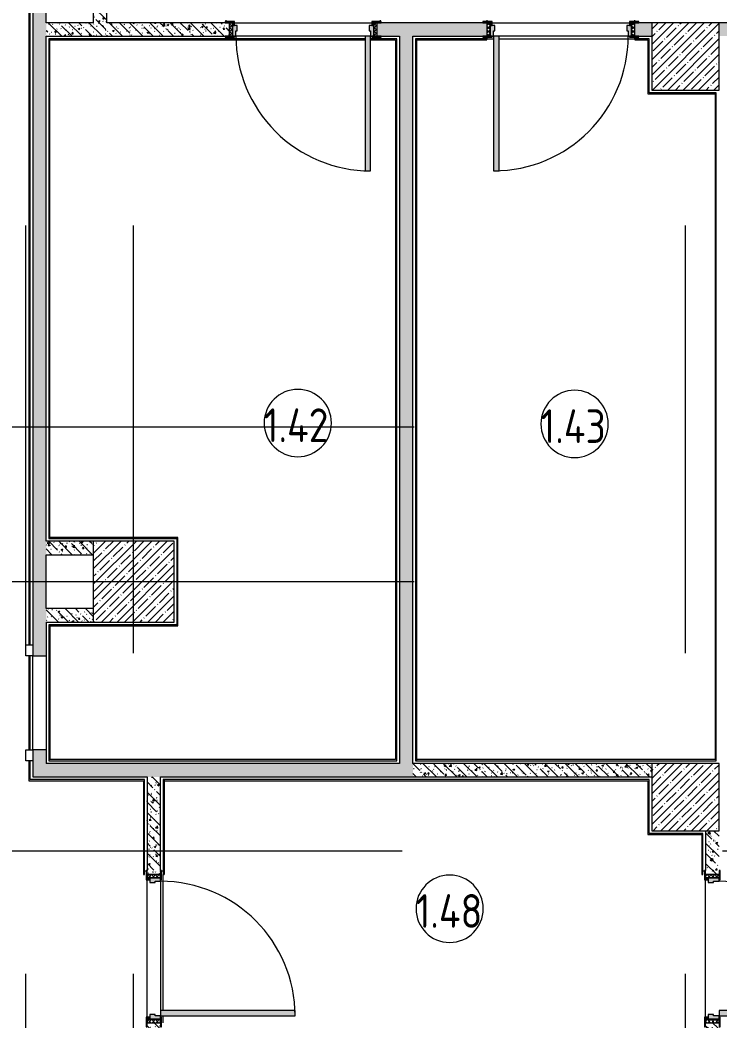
# Model space of a CAD drawing. Header units: millimetres. Extents: x -7229 to 200285, y -8553 to 29000.
# Drawn here: x 161771 to 166966, y 13745 to 21170 of the extents above; entities that cross this region are included whole.
import ezdxf

# ---------------------------------------------------------------- set-up
doc = ezdxf.new("R2010")
doc.units = ezdxf.units.MM
doc.linetypes.add('Осевая', pattern=[15875, 3175, -2381.25, 7937.5, -2381.25])
for name, color, linetype, lineweight in [('A-AREA-IDEN', 7, 'Continuous', 9), ('I-WALL-7', 7, 'Continuous', 9), ('S-COLS-2', 7, 'Continuous', 9), ('Оси-2', 7, 'Осевая', 9)]:
    doc.layers.add(name, color=color, linetype=linetype, lineweight=lineweight)
for name, color, linetype, lineweight, true_color in [('A-DOOR-5', 7, 'Continuous', 9, 0xaaaaaa), ('A-DOOR-6', 7, 'Continuous', 9, 0xe2e2e2), ('A-DOOR-FRAM-4', 7, 'Continuous', 9, 0xe2e2e2), ('A-DOOR-FRAM-5', 7, 'Continuous', 9, 0xaaaaaa), ('A-FLOR-3', 7, 'Continuous', 9, 0xaaaaaa), ('I-WALL-8', 7, 'Continuous', 9, 0x787878)]:
    doc.layers.add(name, color=color, linetype=linetype, lineweight=lineweight, true_color=true_color)
doc.styles.add('GOST Common', font='GOST_Common.ttf', dxfattribs={"width": 0.9, "height": 250})
pattern_1 = [(135, (96155.96, 0), (-75.43415, -75.43415), [106.68, -17.78, 3.556, -17.78]), (135, (96155.96, 75.39), (-75.43415, -75.43415), []), (50, (96155.96, 0), (127.52922, -11.15758), [13.335, -146.685]), (355, (96155.96, 0), (-24.66966, 133.74002), [10.668, -117.348]), (100.451, (96166.59, -0.93), (102.85973, 122.58178), [11.333, -124.663]), (46.184, (96155.96, 35.56), (189.75516, -29.43036), [20.002, -220.027]), (96.636, (96171.77, 33.1), (166.1822, 173.1996), [17, -186.995]), (351.184, (96155.96, 35.56), (166.18393, 173.19757), [16.002, -176.022]), (21, (96173.74, 26.67), (106.13027, -71.58603), [13.335, -146.685]), (326, (96173.74, 26.67), (43.26188, 128.93175), [10.668, -117.348]), (71.451, (96182.58, 20.7), (149.39198, 57.34505), [11.333, -124.663]), (37.5, (96155.96, 0), (2.162228, 59.188357), [3.353, -112.573, 3.353, -115.773, -117.792]), (37.5, (96155.96, 0), (2.162228, 59.188357), [-235.052, 3.353, -114.44]), (7.5, (96155.96, 0), (46.773857, 70.12615), [3.353, -64.567, 3.353, -109.906, -44.894]), (7.5, (96155.96, 0), (46.773857, 70.12615), [-181.178, 3.353, -41.542]), (327.5, (96116.31, 0), (94.91367, -4.010093), [3.353, -41.097, 3.353, -135.331, -184.023]), (327.5, (96116.31, 0), (94.91367, -4.010093), [-183.134, 3.353, -180.67]), (317.5, (96098.53, 0), (103.69057, 17.79882), [3.353, -54.432, 3.353, -88.748, -130.683]), (317.5, (96098.53, 0), (103.69057, 17.79882), [-149.885, 3.353, -127.33])]
pattern_2 = [(135, (1751.41, 114.685), (-14.14214, -14.14214), []), (225, (1751.41, 114.685), (14.14214, -14.14214), [])]
pattern_3 = [(45, (-371.384, 114.685), (-14.1421, 14.1421), []), (135, (-371.384, 114.685), (-14.1421, -14.1421), [])]

# ---------------------------------------------------------------- blocks, each defined once
blk = doc.blocks.new('BSC_Колонна _Прямоугольная - 600х600-V146-План монтажа зашивок 1 этажа  в осях 12-23 лист 1')
at = {"layer": 'S-COLS-2'}
h = blk.add_hatch(dxfattribs=at)
h.set_pattern_fill('FP_134', color=256, style=0, pattern_type=2)
h.set_pattern_definition([(45, (-66460, -17000), (-57.02463, 57.02463), []), (45, (-66402.975, -17000), (-57.02463, 57.02463), [100.806, -20.161, 3.353, -16.808])])
h.paths.add_polyline_path([(-300, -300), (300, -300), (300, 300), (-300, 300), (-300, 261.1)])
for p, q in [((300, 300), (-300, 300)), ((-300, 300), (-300, -300)), ((300, -300), (300, 300)), ((-300, -300), (300, -300))]:
    blk.add_line(p, q, dxfattribs=at)
blk = doc.blocks.new('110_Дверь_СКБ_1Ст_Внутренняя1 - Д-11 1100x2100h_кладовые _все__ коридор _между помещениями блока столовой__ моечные _все_-32089444-План монтажа зашивок 1 этажа  в осях 12-23 лист 1')
at = {"layer": 'A-DOOR-5'}
h = blk.add_hatch(dxfattribs=at)
h.set_pattern_fill('FP_27', color=256, style=0, pattern_type=2)
h.set_pattern_definition(pattern_2)
h.paths.add_polyline_path([(562.5, -50), (562.5, 50), (537.5, 50), (537.5, -50)])
at = {"layer": 'A-DOOR-6'}
h = blk.add_hatch(color=256, dxfattribs=at)
h.paths.add_polyline_path([(537.5, -30), (537.5, 50), (512.5, 50), (512.5, 10), (502.5, 10), (502.5, -30), (512.5, -30)])
h.paths.add_polyline_path([(-488.4, -30), (-477.5, -30), (-477.5, 10), (-487.5, 10), (-488.4, 50), (-512.5, 50), (-512.5, -30)])
at = {"layer": 'A-DOOR-FRAM-4'}
for points in [[(512.5, 50), (512.5, 1050), (472.5, 1050), (472.5, 50)], [(-537.5, 50), (-497.5, 50), (-497.5, 58), (-567.5, 58), (-567.5, 50)], [(592.5, 50), (592.5, 58), (522.5, 58), (522.5, 50), (562.5, 50)], [(-537.5, -58), (-497.5, -58), (-497.5, -50), (-567.5, -50), (-567.5, -58)], [(-512.5, -50), (-497.5, -50), (-497.5, -30), (-512.5, -30)], [(522.5, -50), (537.5, -50), (537.5, -30), (522.5, -30)], [(592.5, -58), (592.5, -50), (522.5, -50), (522.5, -58), (562.5, -58)]]:
    blk.add_hatch(color=256, dxfattribs=at).paths.add_polyline_path(points)
at = {"layer": 'A-DOOR-FRAM-5'}
h = blk.add_hatch(dxfattribs=at)
h.set_pattern_fill('FP_28', color=256, style=0, pattern_type=2)
h.set_pattern_definition(pattern_3)
h.paths.add_polyline_path([(-512.5, -50), (-512.5, 50), (-537.5, 50), (-537.5, -50)])
at = {"layer": 'A-DOOR-5'}
for p, q in [((512.5, 1050), (472.5, 1050)), ((472.5, 1050), (472.5, 50)), ((512.5, 50), (512.5, 1050)), ((472.5, 50), (512.5, 50))]:
    blk.add_line(p, q, dxfattribs=at)
blk.add_arc((512.5, 50), 1000, 90, 180, dxfattribs=at)
at = {"layer": 'A-DOOR-FRAM-5'}
for p, q in [((-497.5, 58), (-567.5, 58)), ((-567.5, 58), (-567.5, 50)), ((-567.5, 50), (-497.5, 50)), ((-512.5, 50), (-537.5, 50)), ((-537.5, 50), (-537.5, -50)), ((-487.5, 50), (-512.5, 50)), ((-512.5, 50), (-512.5, -30)), ((-512.5, -50), (-512.5, 50)), ((-497.5, 50), (-512.5, 50)), ((-512.5, 50), (-512.5, 49)), ((-512.5, 49), (-497.5, 49)), ((-497.5, 50), (-497.5, 58)), ((-497.5, 49), (-497.5, 50)), ((-487.5, 10), (-487.5, 50)), ((-477.5, 10), (-487.5, 10)), ((-477.5, -30), (-477.5, 10)), ((512.5, 10), (502.5, 10)), ((502.5, 10), (502.5, -30)), ((512.5, 50), (512.5, 10)), ((537.5, 50), (512.5, 50)), ((592.5, 58), (522.5, 58)), ((522.5, 58), (522.5, 50)), ((537.5, 50), (522.5, 50)), ((522.5, 50), (522.5, 49)), ((522.5, 50), (592.5, 50)), ((522.5, 49), (537.5, 49)), ((537.5, -30), (537.5, 50)), ((562.5, 50), (537.5, 50)), ((537.5, 50), (537.5, -50)), ((537.5, 49), (537.5, 50)), ((562.5, -50), (562.5, 50)), ((592.5, 50), (592.5, 58)), ((-497.5, -50), (-567.5, -50)), ((-567.5, -50), (-567.5, -58)), ((-567.5, -58), (-497.5, -58)), ((-537.5, -50), (-512.5, -50)), ((-512.5, -30), (-477.5, -30)), ((-497.5, -30), (-512.5, -30)), ((-512.5, -30), (-512.5, -50)), ((-512.5, -50), (-497.5, -50)), ((-497.5, -50), (-497.5, -30)), ((-497.5, -58), (-497.5, -50)), ((502.5, -30), (537.5, -30)), ((537.5, -30), (522.5, -30)), ((522.5, -30), (522.5, -50)), ((522.5, -50), (537.5, -50)), ((592.5, -50), (522.5, -50)), ((522.5, -50), (522.5, -58)), ((522.5, -58), (592.5, -58)), ((537.5, -50), (537.5, -30)), ((537.5, -50), (562.5, -50)), ((592.5, -58), (592.5, -50))]:
    blk.add_line(p, q, dxfattribs=at)
blk = doc.blocks.new('110_Дверь_СКБ_1Ст_Внутренняя1 - Д-11п 1100x2100h_кладовые _все__ коридор _между помещениями блока столовой__ моечные _все_ 2-V165-План монтажа зашивок 1 этажа  в осях 12-23 лист 1')
at = {"layer": 'A-DOOR-5'}
h = blk.add_hatch(dxfattribs=at)
h.set_pattern_fill('FP_27', color=256, style=0, pattern_type=2)
h.set_pattern_definition(pattern_2)
h.paths.add_polyline_path([(537.5, 50), (537.5, -50), (562.5, -50), (562.5, 50), (558.5, 50)])
at = {"layer": 'A-DOOR-6'}
h = blk.add_hatch(color=256, dxfattribs=at)
h.paths.add_polyline_path([(512.5, 50), (512.5, 10), (502.5, 10), (502.5, -30), (537.5, -30), (537.5, 50), (522.5, 50)])
h.paths.add_polyline_path([(-497.5, 50), (-512.5, 50), (-512.5, -30), (-477.5, -30), (-477.5, 10), (-487.5, 10), (-487.5, 50)])
at = {"layer": 'A-DOOR-FRAM-4'}
for points in [[(-487.5, 1050), (-487.5, 50), (-447.5, 50), (-447.5, 1050), (-477.5, 1050)], [(-517.5, 58), (-567.5, 58), (-567.5, 50), (-497.5, 50), (-497.5, 58), (-512.5, 58)], [(592.5, 58), (522.5, 58), (522.5, 50), (592.5, 50)], [(-567.5, -50), (-567.5, -58), (-497.5, -58), (-497.5, -50), (-562.5, -50)], [(-512.5, -30), (-512.5, -50), (-497.5, -50), (-497.5, -30)], [(537.5, -30), (522.5, -30), (522.5, -50), (537.5, -50)], [(562.5, -50), (522.5, -50), (522.5, -58), (592.5, -58), (592.5, -50), (582.7, -50)]]:
    blk.add_hatch(color=256, dxfattribs=at).paths.add_polyline_path(points)
at = {"layer": 'A-DOOR-FRAM-5'}
h = blk.add_hatch(dxfattribs=at)
h.set_pattern_fill('FP_28', color=256, style=0, pattern_type=2)
h.set_pattern_definition(pattern_3)
h.paths.add_polyline_path([(-512.5, 50), (-537.5, 50), (-537.5, -50), (-512.5, -50)])
at = {"layer": 'A-DOOR-5'}
for p, q in [((-487.5, 1050), (-487.5, 50)), ((-447.5, 1050), (-487.5, 1050)), ((-447.5, 50), (-447.5, 1050)), ((-487.5, 50), (-447.5, 50))]:
    blk.add_line(p, q, dxfattribs=at)
blk.add_arc((-487.5, 50), 1000, 360, 90, dxfattribs=at)
at = {"layer": 'A-DOOR-FRAM-5'}
for p, q in [((-497.5, 58), (-567.5, 58)), ((-567.5, 58), (-567.5, 50)), ((-567.5, 50), (-497.5, 50)), ((-512.5, 50), (-537.5, 50)), ((-537.5, 50), (-537.5, -50)), ((-487.5, 50), (-512.5, 50)), ((-512.5, 50), (-512.5, -30)), ((-512.5, -50), (-512.5, 50)), ((-497.5, 50), (-512.5, 50)), ((-512.5, 50), (-512.5, 49)), ((-512.5, 49), (-497.5, 49)), ((-497.5, 50), (-497.5, 58)), ((-497.5, 49), (-497.5, 50)), ((-487.5, 10), (-487.5, 50)), ((-477.5, 10), (-487.5, 10)), ((-477.5, -30), (-477.5, 10)), ((512.5, 10), (502.5, 10)), ((502.5, 10), (502.5, -30)), ((512.5, 50), (512.5, 10)), ((537.5, 50), (512.5, 50)), ((592.5, 58), (522.5, 58)), ((522.5, 58), (522.5, 50)), ((537.5, 50), (522.5, 50)), ((522.5, 50), (522.5, 49)), ((522.5, 50), (592.5, 50)), ((522.5, 49), (537.5, 49)), ((537.5, -30), (537.5, 50)), ((562.5, 50), (537.5, 50)), ((537.5, 50), (537.5, -50)), ((537.5, 49), (537.5, 50)), ((562.5, -50), (562.5, 50)), ((592.5, 50), (592.5, 58)), ((-497.5, -50), (-567.5, -50)), ((-567.5, -50), (-567.5, -58)), ((-567.5, -58), (-497.5, -58)), ((-537.5, -50), (-512.5, -50)), ((-512.5, -30), (-477.5, -30)), ((-497.5, -30), (-512.5, -30)), ((-512.5, -30), (-512.5, -50)), ((-512.5, -50), (-497.5, -50)), ((-497.5, -50), (-497.5, -30)), ((-497.5, -58), (-497.5, -50)), ((502.5, -30), (537.5, -30)), ((537.5, -30), (522.5, -30)), ((522.5, -30), (522.5, -50)), ((522.5, -50), (537.5, -50)), ((592.5, -50), (522.5, -50)), ((522.5, -50), (522.5, -58)), ((522.5, -58), (592.5, -58)), ((537.5, -50), (537.5, -30)), ((537.5, -50), (562.5, -50)), ((592.5, -58), (592.5, -50))]:
    blk.add_line(p, q, dxfattribs=at)
blk = doc.blocks.new('BSC_Колонна _Прямоугольная - 500х500-V169-План монтажа зашивок 1 этажа  в осях 12-23 лист 1')
at = {"layer": 'S-COLS-2'}
h = blk.add_hatch(dxfattribs=at)
h.set_pattern_fill('FP_160', color=256, style=0, pattern_type=2)
h.set_pattern_definition([(45, (-70560, -15400), (-57.02463, 57.02463), []), (45, (-70502.975, -15400), (-57.02463, 57.02463), [100.806, -20.161, 3.353, -16.808])])
h.paths.add_polyline_path([(130, -250), (250, -250), (250, 250), (-250, 250), (-250, -250), (-219.1, -250)])
for p, q in [((250, 250), (-250, 250)), ((-250, 250), (-250, -250)), ((250, -250), (250, 250)), ((-250, -250), (250, -250))]:
    blk.add_line(p, q, dxfattribs=at)
blk = doc.blocks.new('BSC_Колонна _Прямоугольная - 500х500-V175-План монтажа зашивок 1 этажа  в осях 12-23 лист 1')
at = {"layer": 'S-COLS-2'}
h = blk.add_hatch(dxfattribs=at)
h.set_pattern_fill('FP_163', color=256, style=0, pattern_type=2)
h.set_pattern_definition([(45, (-70560, -20900), (-57.02463, 57.02463), []), (45, (-70502.975, -20900), (-57.02463, 57.02463), [100.806, -20.161, 3.353, -16.808])])
h.paths.add_polyline_path([(230, -250), (250, -250), (250, 250), (-250, 250), (-250, -250), (-219.1, -250)])
for p, q in [((250, 250), (-250, 250)), ((-250, 250), (-250, -250)), ((250, -250), (250, 250)), ((-250, -250), (250, -250))]:
    blk.add_line(p, q, dxfattribs=at)
blk = doc.blocks.new('Штора противопожарная_Рен - ШТ_700х700-22567375-План монтажа зашивок 1 этажа  в осях 12-23 лист 1')
at = {"layer": 'A-DOOR-5'}
for p, q in [((-430, 100), (-350, 100)), ((-430, 50), (-430, 100)), ((-350, 100), (-350, 50)), ((-350, 77.5), (350, 77.5)), ((-350, 72.5), (-350, 77.5)), ((350, 100), (430, 100)), ((350, 50), (350, 100)), ((350, 77.5), (350, 72.5)), ((430, 100), (430, 50)), ((-350, 50), (-430, 50)), ((350, 72.5), (-350, 72.5)), ((430, 50), (350, 50))]:
    blk.add_line(p, q, dxfattribs=at)
blk = doc.blocks.new('110_Дверь_СКБ_1Ст_Внутренняя1 - Д-12 EIW 1100x2100h_кладовые _все__ коридор _между помещениями блока столовой__ моечные _все_-32933558-План монтажа зашивок 1 этажа  в осях 12-23 лист 1')
at = {"layer": 'A-DOOR-5'}
h = blk.add_hatch(dxfattribs=at)
h.set_pattern_fill('FP_27', color=256, style=0, pattern_type=2)
h.set_pattern_definition(pattern_2)
h.paths.add_polyline_path([(562.5, 50), (537.5, 50), (537.5, -50), (562.5, -50)])
at = {"layer": 'A-DOOR-6'}
h = blk.add_hatch(color=256, dxfattribs=at)
h.paths.add_polyline_path([(537.5, -30), (537.5, 50), (512.5, 50), (512.5, 10), (502.5, 10), (502.5, -30), (512.5, -30)])
h.paths.add_polyline_path([(-477.5, -6), (-477.5, 10), (-487.5, 10), (-487.5, 50), (-512.5, 50), (-512.5, -30), (-477.5, -30)])
at = {"layer": 'A-DOOR-FRAM-4'}
for points in [[(512.5, 1031.9), (512.5, 1050), (472.5, 1050), (472.5, 50), (512.5, 50), (512.5, 863.5)], [(-497.5, 58), (-567.5, 58), (-567.5, 50), (-497.5, 50)], [(592.5, 58), (522.5, 58), (522.5, 50), (592.5, 50)], [(-497.5, -50), (-567.5, -50), (-567.5, -58), (-497.5, -58)], [(-497.5, -30), (-512.5, -30), (-512.5, -50), (-497.5, -50)], [(537.5, -30), (522.5, -30), (522.5, -50), (537.5, -50)], [(592.5, -50), (522.5, -50), (522.5, -58), (592.5, -58)]]:
    blk.add_hatch(color=256, dxfattribs=at).paths.add_polyline_path(points)
at = {"layer": 'A-DOOR-FRAM-5'}
h = blk.add_hatch(dxfattribs=at)
h.set_pattern_fill('FP_28', color=256, style=0, pattern_type=2)
h.set_pattern_definition(pattern_3)
h.paths.add_polyline_path([(-512.5, -50), (-512.5, 50), (-537.5, 50), (-537.5, -50)])
at = {"layer": 'A-DOOR-5'}
for p, q in [((512.5, 1050), (472.5, 1050)), ((472.5, 1050), (472.5, 50)), ((512.5, 50), (512.5, 1050)), ((472.5, 50), (512.5, 50))]:
    blk.add_line(p, q, dxfattribs=at)
blk.add_arc((512.5, 50), 1000, 90, 180, dxfattribs=at)
at = {"layer": 'A-DOOR-FRAM-5'}
for p, q in [((-497.5, 58), (-567.5, 58)), ((-567.5, 58), (-567.5, 50)), ((-567.5, 50), (-497.5, 50)), ((-512.5, 50), (-537.5, 50)), ((-537.5, 50), (-537.5, -50)), ((-487.5, 50), (-512.5, 50)), ((-512.5, 50), (-512.5, -30)), ((-512.5, -50), (-512.5, 50)), ((-497.5, 50), (-512.5, 50)), ((-512.5, 50), (-512.5, 49)), ((-512.5, 49), (-497.5, 49)), ((-497.5, 50), (-497.5, 58)), ((-497.5, 49), (-497.5, 50)), ((-487.5, 10), (-487.5, 50)), ((-477.5, 10), (-487.5, 10)), ((-477.5, -30), (-477.5, 10)), ((512.5, 10), (502.5, 10)), ((502.5, 10), (502.5, -30)), ((512.5, 50), (512.5, 10)), ((537.5, 50), (512.5, 50)), ((592.5, 58), (522.5, 58)), ((522.5, 58), (522.5, 50)), ((537.5, 50), (522.5, 50)), ((522.5, 50), (522.5, 49)), ((522.5, 50), (592.5, 50)), ((522.5, 49), (537.5, 49)), ((537.5, -30), (537.5, 50)), ((562.5, 50), (537.5, 50)), ((537.5, 50), (537.5, -50)), ((537.5, 49), (537.5, 50)), ((562.5, -50), (562.5, 50)), ((592.5, 50), (592.5, 58)), ((-497.5, -50), (-567.5, -50)), ((-567.5, -50), (-567.5, -58)), ((-567.5, -58), (-497.5, -58)), ((-537.5, -50), (-512.5, -50)), ((-512.5, -30), (-477.5, -30)), ((-497.5, -30), (-512.5, -30)), ((-512.5, -30), (-512.5, -50)), ((-512.5, -50), (-497.5, -50)), ((-497.5, -50), (-497.5, -30)), ((-497.5, -58), (-497.5, -50)), ((502.5, -30), (537.5, -30)), ((537.5, -30), (522.5, -30)), ((522.5, -30), (522.5, -50)), ((522.5, -50), (537.5, -50)), ((592.5, -50), (522.5, -50)), ((522.5, -50), (522.5, -58)), ((522.5, -58), (592.5, -58)), ((537.5, -50), (537.5, -30)), ((537.5, -50), (562.5, -50)), ((592.5, -58), (592.5, -50))]:
    blk.add_line(p, q, dxfattribs=at)
blk = doc.blocks.new('110_Дверь_СКБ_1Ст_Внутренняя1 - Д-11 1100x2100h_кладовые _все__ коридор _между помещениями блока столовой__ моечные _все_-V188-План монтажа зашивок 1 этажа  в осях 12-23 лист 1')
at = {"layer": 'A-DOOR-5'}
h = blk.add_hatch(dxfattribs=at)
h.set_pattern_fill('FP_27', color=256, style=0, pattern_type=2)
h.set_pattern_definition(pattern_2)
h.paths.add_polyline_path([(537.5, 50), (537.5, -50), (562.5, -50), (562.5, 50)])
at = {"layer": 'A-DOOR-6'}
h = blk.add_hatch(color=256, dxfattribs=at)
h.paths.add_polyline_path([(537.5, 50), (512.5, 50), (512.5, 10), (502.5, 10), (502.5, -30), (537.5, -30)])
h.paths.add_polyline_path([(-497.5, 50), (-512.5, 50), (-512.5, -30), (-477.5, -30), (-477.5, 10), (-487.5, 10), (-487.5, 50)])
at = {"layer": 'A-DOOR-FRAM-4'}
for points in [[(472.5, 1050), (472.5, 50), (512.5, 50), (512.5, 1050)], [(-537.5, 58), (-567.5, 58), (-567.5, 50), (-497.5, 50), (-497.5, 58), (-535.4, 58)], [(537.5, 58), (522.5, 58), (522.5, 50), (592.5, 50), (592.5, 58), (542.5, 58)], [(-497.5, -50), (-567.5, -50), (-567.5, -58), (-497.5, -58), (-497.5, -56.4)], [(-497.5, -30), (-512.5, -30), (-512.5, -50), (-497.5, -50)], [(522.5, -30), (522.5, -50), (537.5, -50), (537.5, -30)], [(562.5, -50), (522.5, -50), (522.5, -58), (592.5, -58), (592.5, -50)]]:
    blk.add_hatch(color=256, dxfattribs=at).paths.add_polyline_path(points)
at = {"layer": 'A-DOOR-FRAM-5'}
h = blk.add_hatch(dxfattribs=at)
h.set_pattern_fill('FP_28', color=256, style=0, pattern_type=2)
h.set_pattern_definition(pattern_3)
h.paths.add_polyline_path([(-512.5, 50), (-537.5, 50), (-537.2, -50), (-512.5, -50)])
at = {"layer": 'A-DOOR-5'}
for p, q in [((512.5, 1050), (472.5, 1050)), ((472.5, 1050), (472.5, 50)), ((512.5, 50), (512.5, 1050)), ((472.5, 50), (512.5, 50))]:
    blk.add_line(p, q, dxfattribs=at)
blk.add_arc((512.5, 50), 1000, 90, 180, dxfattribs=at)
at = {"layer": 'A-DOOR-FRAM-5'}
for p, q in [((-497.5, 58), (-567.5, 58)), ((-567.5, 58), (-567.5, 50)), ((-567.5, 50), (-497.5, 50)), ((-512.5, 50), (-537.5, 50)), ((-537.5, 50), (-537.5, -50)), ((-487.5, 50), (-512.5, 50)), ((-512.5, 50), (-512.5, -30)), ((-512.5, -50), (-512.5, 50)), ((-497.5, 50), (-512.5, 50)), ((-512.5, 50), (-512.5, 49)), ((-512.5, 49), (-497.5, 49)), ((-497.5, 50), (-497.5, 58)), ((-497.5, 49), (-497.5, 50)), ((-487.5, 10), (-487.5, 50)), ((-477.5, 10), (-487.5, 10)), ((-477.5, -30), (-477.5, 10)), ((512.5, 10), (502.5, 10)), ((502.5, 10), (502.5, -30)), ((512.5, 50), (512.5, 10)), ((537.5, 50), (512.5, 50)), ((592.5, 58), (522.5, 58)), ((522.5, 58), (522.5, 50)), ((537.5, 50), (522.5, 50)), ((522.5, 50), (522.5, 49)), ((522.5, 50), (592.5, 50)), ((522.5, 49), (537.5, 49)), ((537.5, -30), (537.5, 50)), ((562.5, 50), (537.5, 50)), ((537.5, 50), (537.5, -50)), ((537.5, 49), (537.5, 50)), ((562.5, -50), (562.5, 50)), ((592.5, 50), (592.5, 58)), ((-497.5, -50), (-567.5, -50)), ((-567.5, -50), (-567.5, -58)), ((-567.5, -58), (-497.5, -58)), ((-537.5, -50), (-512.5, -50)), ((-512.5, -30), (-477.5, -30)), ((-497.5, -30), (-512.5, -30)), ((-512.5, -30), (-512.5, -50)), ((-512.5, -50), (-497.5, -50)), ((-497.5, -50), (-497.5, -30)), ((-497.5, -58), (-497.5, -50)), ((502.5, -30), (537.5, -30)), ((537.5, -30), (522.5, -30)), ((522.5, -30), (522.5, -50)), ((522.5, -50), (537.5, -50)), ((592.5, -50), (522.5, -50)), ((522.5, -50), (522.5, -58)), ((522.5, -58), (592.5, -58)), ((537.5, -50), (537.5, -30)), ((537.5, -50), (562.5, -50)), ((592.5, -58), (592.5, -50))]:
    blk.add_line(p, q, dxfattribs=at)
blk = doc.blocks.new('Марка_Помещения - Номер-25198446-План монтажа зашивок 1 этажа  в осях 12-23 лист 1')
at = {"layer": 'A-AREA-IDEN'}
for start, end in [(360, 180), (180, 360)]:
    blk.add_arc((0, 0), 2.5, start, end, dxfattribs=at)

msp = doc.modelspace()

# ---------------------------------------------------------------- hatches: boundary and pattern name
at = {"layer": 'I-WALL-8'}
h = msp.add_hatch(dxfattribs=at)
h.set_pattern_fill('FP_138', color=256, style=0, pattern_type=2)
h.set_pattern_definition(pattern_1)
h.paths.add_polyline_path([(161966, 15550), (161966, 15750), (161866, 15750), (161866, 15550), (161876.6, 15550)])
h.paths.add_polyline_path([(161966, 16450), (161966, 22800), (161866, 22800), (161866, 16450)])
h = msp.add_hatch(dxfattribs=at)
h.set_pattern_fill('FP_138', color=256, style=0, pattern_type=2)
h.set_pattern_definition(pattern_1)
h.paths.add_polyline_path([(162416, 21150), (162416, 22700), (162316, 22700), (162316, 21150)])
h = msp.add_hatch(dxfattribs=at)
h.set_pattern_fill('FP_138', color=256, style=0, pattern_type=2)
h.set_pattern_definition(pattern_1)
h.paths.add_polyline_path([(162936, 21050), (163326, 21050), (163326, 21150), (161966, 21150), (161966, 21050), (162436, 21050)])
h = msp.add_hatch(dxfattribs=at)
h.set_pattern_fill('FP_138', color=256, style=0, pattern_type=2)
h.set_pattern_definition(pattern_1)
h.paths.add_polyline_path([(165241, 21050), (165241, 21150), (164426, 21150), (164426, 21050), (165211, 21050)])
h.paths.add_polyline_path([(174735.8, 21050), (174735.8, 21150), (174535.8, 21150), (174535.8, 21050), (174715.8, 21050)])
h.paths.add_polyline_path([(172300.8, 21050), (173435.8, 21050), (173435.8, 21150), (172300.8, 21150)])
h.paths.add_polyline_path([(166966, 21050), (170900.8, 21050), (170900.8, 21150), (166966, 21150), (166966, 21063.8)])
h.paths.add_polyline_path([(166446, 21050), (166466, 21050), (166466, 21150), (166341, 21150), (166341, 21050), (166371, 21050)])
h = msp.add_hatch(dxfattribs=at)
h.set_pattern_fill('FP_138', color=256, style=0, pattern_type=2)
h.set_pattern_definition(pattern_1)
h.paths.add_polyline_path([(164691, 15650), (164691, 21050), (164591, 21050), (164591, 15650), (164603.3, 15650)])
h = msp.add_hatch(dxfattribs=at)
h.set_pattern_fill('FP_138', color=256, style=0, pattern_type=2)
h.set_pattern_definition(pattern_1)
h.paths.add_polyline_path([(161966, 17200), (162316, 17200), (162316, 17300), (161966, 17300), (161966, 17261.1)])
h = msp.add_hatch(dxfattribs=at)
h.set_pattern_fill('FP_138', color=256, style=0, pattern_type=2)
h.set_pattern_definition(pattern_1)
h.paths.add_polyline_path([(161986, 16700), (162316, 16700), (162316, 16800), (161966, 16800), (161966, 16700)])
h = msp.add_hatch(dxfattribs=at)
h.set_pattern_fill('FP_138', color=256, style=0, pattern_type=2)
h.set_pattern_definition(pattern_1)
h.paths.add_polyline_path([(162971.7, 15550), (164691, 15550), (164691, 15650), (161966, 15650), (161966, 15550), (162936, 15550)])
h = msp.add_hatch(dxfattribs=at)
h.set_pattern_fill('FP_138', color=256, style=0, pattern_type=2)
h.set_pattern_definition(pattern_1)
h.paths.add_polyline_path([(166466, 15550), (166466, 15650), (164691, 15650), (164691, 15550), (166446, 15550)])
h = msp.add_hatch(dxfattribs=at)
h.set_pattern_fill('FP_138', color=256, style=0, pattern_type=2)
h.set_pattern_definition(pattern_1)
h.paths.add_polyline_path([(162716, 13600), (162816, 13600), (162816, 13725), (162716, 13725), (162716, 13617.6)])
h.paths.add_polyline_path([(162716, 14825), (162816, 14825), (162816, 15550), (162716, 15550), (162716, 14850)])
h = msp.add_hatch(dxfattribs=at)
h.set_pattern_fill('FP_138', color=256, style=0, pattern_type=2)
h.set_pattern_definition(pattern_1)
h.paths.add_polyline_path([(166911.7, 13600), (166966, 13600), (166966, 13725), (166866, 13725), (166866, 13600), (166886, 13600)])
h.paths.add_polyline_path([(166966, 14825), (166966, 15150), (166866, 15150), (166866, 14825)])

# ---------------------------------------------------------------- linework, layer by layer
at = {"layer": 'A-FLOR-3'}
for p, q in [((163301, 21170), (163301, 21158)), ((164451, 21158), (164451, 21170)), ((165241, 21170), (165241, 21158)), ((166341, 21158), (166341, 21170)), ((163301, 21042), (163301, 21030)), ((164451, 21030), (164451, 21042)), ((165241, 21042), (165241, 21030)), ((165241, 21030), (165291, 21030)), ((165331, 21030), (166341, 21030)), ((166341, 21030), (166341, 21042)), ((162708, 14850), (162696, 14850)), ((162836, 14850), (162824, 14850)), ((162836, 13815), (162836, 14825)), ((166858, 14850), (166846, 14850)), ((162836, 13725), (162836, 13775))]:
    msp.add_line(p, q, dxfattribs=at)
at = {"layer": 'I-WALL-7'}
for p, q in [((161838, 22828), (161838, 16530)), ((161846, 16530), (161846, 22820)), ((161866, 22800), (161866, 16530)), ((162316, 22800), (162316, 21150)), ((161966, 21150), (161966, 22700)), ((162416, 21150), (162416, 22700)), ((162316, 21150), (161966, 21150)), ((163296, 21150), (162416, 21150)), ((163366, 21150), (164386, 21150)), ((165211, 21150), (164456, 21150)), ((165281, 21150), (166301, 21150)), ((166466, 21150), (166371, 21150)), ((170870.8, 21150), (166966, 21150)), ((161966, 17300), (161966, 21050)), ((161966, 21050), (163296, 21050)), ((164336, 21030), (161986, 21030)), ((161986, 21030), (161986, 17320)), ((161994, 21022), (164336, 21022)), ((161994, 17328), (161994, 21022)), ((164336, 21050), (163376, 21050)), ((164571, 21030), (164376, 21030)), ((164376, 21022), (164563, 21022)), ((164456, 21050), (164591, 21050)), ((164563, 21022), (164563, 15678)), ((164571, 15670), (164571, 21030)), ((164591, 21050), (164591, 15650)), ((164691, 15650), (164691, 21050)), ((164691, 21050), (165211, 21050)), ((165241, 21030), (164711, 21030)), ((164711, 21030), (164711, 15670)), ((164719, 21022), (165241, 21022)), ((164719, 21022), (164719, 15670)), ((165241, 21022), (165241, 21030)), ((166291, 21050), (165331, 21050)), ((166446, 21030), (166341, 21030)), ((166341, 21030), (166341, 21022)), ((166341, 21022), (166438, 21022)), ((166371, 21050), (166466, 21050)), ((166438, 21022), (166438, 20622)), ((166446, 20630), (166446, 21030)), ((166438, 20622), (166938, 20622)), ((166946, 20630), (166446, 20630)), ((166938, 20622), (166938, 15678)), ((166946, 15670), (166946, 20630)), ((161986, 17320), (162936, 17320)), ((162944, 17328), (161994, 17328)), ((162936, 17320), (162936, 16680)), ((162944, 16672), (162944, 17328)), ((162316, 17300), (161966, 17300)), ((161966, 16800), (161966, 17200)), ((161966, 17200), (162316, 17200)), ((162316, 16800), (161966, 16800)), ((161966, 16700), (161966, 15650)), ((161966, 16700), (162316, 16700)), ((161986, 16680), (161986, 15670)), ((162936, 16680), (161986, 16680)), ((161994, 16680), (161994, 15678)), ((161994, 16672), (162944, 16672)), ((161838, 16450), (161838, 15750)), ((161846, 15750), (161846, 16450)), ((161866, 16450), (161966, 16450)), ((161866, 15750), (161866, 16450)), ((161966, 15750), (161866, 15750)), ((161838, 15670), (161838, 15522)), ((161846, 15530), (161846, 15670)), ((161866, 15670), (161866, 15550)), ((161986, 15670), (164571, 15670)), ((164563, 15678), (161994, 15678)), ((164711, 15670), (166946, 15670)), ((166938, 15678), (164719, 15678)), ((164591, 15650), (161966, 15650)), ((166466, 15650), (164691, 15650)), ((161838, 15522), (162688, 15522)), ((162696, 15530), (161846, 15530)), ((161866, 15550), (162716, 15550)), ((162688, 15522), (162688, 14825)), ((162696, 14825), (162696, 15530)), ((162716, 15550), (162716, 14855)), ((162816, 15550), (166466, 15550)), ((162816, 14855), (162816, 15550)), ((162836, 15530), (162836, 14825)), ((166446, 15530), (162836, 15530)), ((162844, 15530), (162844, 14825)), ((162844, 15522), (166438, 15522)), ((166438, 15522), (166438, 15122)), ((166446, 15130), (166446, 15530)), ((166866, 15150), (166866, 14855)), ((166438, 15122), (166838, 15122)), ((166846, 15130), (166446, 15130)), ((166838, 15122), (166838, 14825)), ((166846, 14825), (166846, 15130)), ((162688, 14825), (162696, 14825)), ((162716, 13765), (162716, 14785)), ((162836, 14825), (162844, 14825)), ((166838, 14825), (166846, 14825)), ((166866, 13765), (166866, 14785)), ((162816, 14775), (162816, 13815))]:
    msp.add_line(p, q, dxfattribs=at)
at = {"layer": 'Оси-2'}
for p, q in [((161816, 593.7), (161816, 24898.1)), ((162616, 593.7), (162616, 24898.1)), ((166716, 593.7), (166716, 24898.1)), ((135332.1, 18150), (178356, 18150)), ((135332.1, 17000), (178356, 17000)), ((135242.6, 15000), (177756, 15000))]:
    msp.add_line(p, q, dxfattribs=at)

# ---------------------------------------------------------------- block references
at = {"layer": 'A-AREA-IDEN', "xscale": 99.99999999999993, "yscale": 99.99999999999993, "zscale": 99.99999999999993}
for p in [(163835.8, 18177.6), (165892.7, 18170.6), (164964.2, 14571)]:
    msp.add_blockref('Марка_Помещения - Номер-25198446-План монтажа зашивок 1 этажа  в осях 12-23 лист 1', p, dxfattribs=at)
at = {"layer": 'A-DOOR-5'}
for name, p, rotation in [('110_Дверь_СКБ_1Ст_Внутренняя1 - Д-11п 1100x2100h_кладовые _все__ коридор _между помещениями блока столовой__ моечные _все_ 2-V165-План монтажа зашивок 1 этажа  в осях 12-23 лист 1', (163888.5, 21100), 180), ('110_Дверь_СКБ_1Ст_Внутренняя1 - Д-11 1100x2100h_кладовые _все__ коридор _между помещениями блока столовой__ моечные _все_-V188-План монтажа зашивок 1 этажа  в осях 12-23 лист 1', (165803.5, 21100), 180), ('Штора противопожарная_Рен - ШТ_700х700-22567375-План монтажа зашивок 1 этажа  в осях 12-23 лист 1', (161916, 16100), 89.99999999999987), ('110_Дверь_СКБ_1Ст_Внутренняя1 - Д-11 1100x2100h_кладовые _все__ коридор _между помещениями блока столовой__ моечные _все_-32089444-План монтажа зашивок 1 этажа  в осях 12-23 лист 1', (162766, 14287.5), 270), ('110_Дверь_СКБ_1Ст_Внутренняя1 - Д-12 EIW 1100x2100h_кладовые _все__ коридор _между помещениями блока столовой__ моечные _все_-32933558-План монтажа зашивок 1 этажа  в осях 12-23 лист 1', (166916, 14287.5), 270)]:
    msp.add_blockref(name, p, dxfattribs=dict(at, rotation=rotation))
at = {"layer": 'S-COLS-2'}
for name, p in [('BSC_Колонна _Прямоугольная - 500х500-V175-План монтажа зашивок 1 этажа  в осях 12-23 лист 1', (166716, 20900)), ('BSC_Колонна _Прямоугольная - 600х600-V146-План монтажа зашивок 1 этажа  в осях 12-23 лист 1', (162616, 17000)), ('BSC_Колонна _Прямоугольная - 500х500-V169-План монтажа зашивок 1 этажа  в осях 12-23 лист 1', (166716, 15400))]:
    msp.add_blockref(name, p, dxfattribs=at)

# ---------------------------------------------------------------- texts
at = {"layer": 'A-AREA-IDEN', "char_height": 250, "width": 627.721, "attachment_point": 1, "style": 'GOST Common'}
for s, insert in [('1.42', (163584.9, 18286.2)), ('1.43', (165641.8, 18279.2)), ('1.48', (164713.4, 14679.5))]:
    msp.add_mtext(s, dxfattribs=dict(at, insert=insert))

doc.saveas('drawing.dxf')
